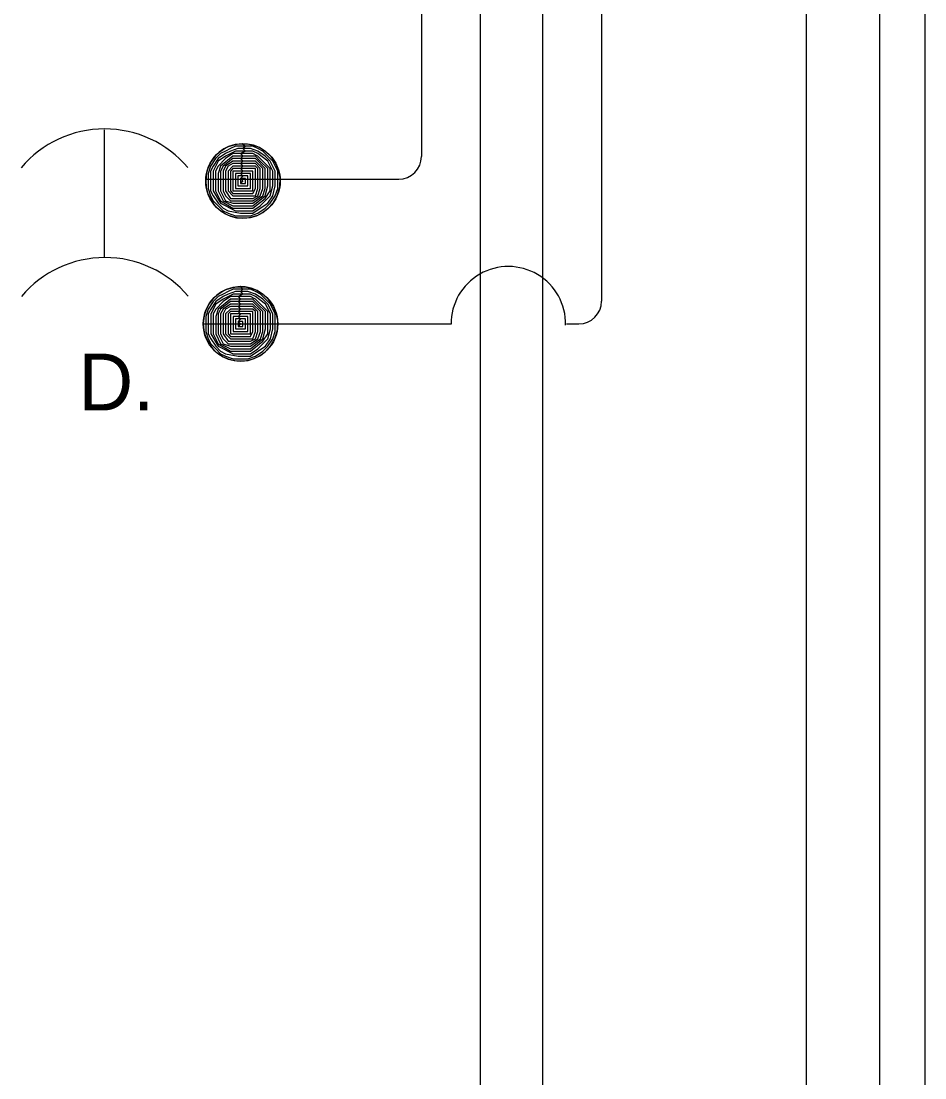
# Model space of a CAD drawing. Extents: x 60923 to 61603, y 43007 to 43447.
# Drawn here: x 61132.91 to 61171.11, y 43257.16 to 43301.84 of the extents above; entities that cross this region are included whole.
import ezdxf

# ---------------------------------------------------------------- set-up
doc = ezdxf.new("R2010")
doc.units = 0
for name, color, linetype in [('Design_EX_Roadway Notes', 7, 'Continuous'), ('Lighting_EX_Above Ground Items', 7, 'Continuous'), ('Signals_PR_Detector Loop', 7, 'Continuous')]:
    doc.layers.add(name, color=color, linetype=linetype)

msp = doc.modelspace()

# ---------------------------------------------------------------- linework, layer by layer
at = {"layer": 'Lighting_EX_Above Ground Items'}
for p, q in [((61171.111, 43352.344), (61171.111, 43160.282)), ((61169.19, 43350.424), (61169.19, 43162.203))]:
    msp.add_line(p, q, dxfattribs=at)
at = {"layer": 'Signals_PR_Detector Loop'}
for p, q in [((61149.83, 43325.086), (61149.83, 43296.118)), ((61157.441, 43325.086), (61157.441, 43289.998)), ((61152.316, 43322.611), (61152.316, 43202.504)), ((61154.953, 43322.538), (61154.953, 43202.504)), ((61166.102, 43194.995), (61166.102, 43321.094)), ((61136.435, 43291.843), (61136.435, 43297.247)), ((61140.742, 43295.158), (61148.869, 43295.158)), ((61140.615, 43289.038), (61151.083, 43289.038)), ((61155.956, 43289.038), (61156.481, 43289.038))]:
    msp.add_line(p, q, dxfattribs=at)
for points in [[(61142.282, 43296.657), (61141.955, 43296.623), (61141.671, 43296.533), (61141.479, 43296.436), (61141.284, 43296.3), (61141.11, 43296.133), (61140.948, 43295.916), (61140.815, 43295.654), (61140.745, 43295.423), (61140.708, 43295.081), (61140.729, 43294.821), (61140.788, 43294.586), (61140.88, 43294.364), (61141.034, 43294.121), (61141.161, 43293.975), (61141.368, 43293.8), (61141.55, 43293.688), (61141.754, 43293.597), (61142.01, 43293.529), (61142.282, 43293.507), (61142.602, 43293.538), (61142.858, 43293.615), (61143.123, 43293.749), (61143.34, 43293.915), (61143.566, 43294.164), (61143.728, 43294.452), (61143.838, 43294.831), (61143.853, 43295.222), (61143.787, 43295.557), (61143.651, 43295.864), (61143.471, 43296.118), (61143.244, 43296.333), (61142.981, 43296.495), (61142.728, 43296.593), (61142.483, 43296.645), (61142.27, 43296.657), (61142.388, 43296.554), (61142.283, 43296.554), (61142.178, 43296.554), (61142.073, 43296.554), (61141.967, 43296.554), (61141.757, 43296.448), (61141.547, 43296.344), (61141.337, 43296.239), (61141.128, 43296.028), (61140.918, 43295.713), (61140.813, 43295.397), (61140.813, 43294.978), (61140.813, 43294.768), (61140.918, 43294.452), (61141.022, 43294.242), (61141.232, 43294.033), (61141.443, 43293.823), (61141.653, 43293.717), (61141.967, 43293.612), (61142.283, 43293.612), (61142.598, 43293.612), (61142.912, 43293.717), (61143.229, 43293.927), (61143.439, 43294.137), (61143.649, 43294.452), (61143.753, 43294.768), (61143.753, 43295.082), (61143.753, 43295.503), (61143.543, 43295.922), (61143.333, 43296.133), (61143.123, 43296.344), (61142.912, 43296.448), (61142.702, 43296.554), (61142.494, 43296.554), (61142.388, 43296.554), (61142.283, 43296.448), (61142.073, 43296.448), (61141.757, 43296.344), (61141.547, 43296.239), (61141.232, 43296.028), (61141.022, 43295.713), (61140.918, 43295.503), (61140.918, 43294.662), (61141.022, 43294.452), (61141.232, 43294.137), (61141.443, 43293.927), (61141.653, 43293.823), (61142.178, 43293.717), (61142.702, 43293.717), (61143.018, 43293.927), (61143.333, 43294.137), (61143.543, 43294.452), (61143.649, 43294.874), (61143.649, 43295.503), (61143.439, 43295.922), (61143.229, 43296.133), (61142.912, 43296.344), (61142.598, 43296.448), (61142.283, 43296.448), (61142.388, 43296.344), (61141.967, 43296.344), (61141.547, 43296.133), (61141.232, 43295.922), (61141.022, 43295.503), (61141.022, 43294.662)], [(61141.022, 43294.662), (61141.337, 43294.137), (61141.967, 43293.823), (61142.702, 43293.823), (61143.018, 43294.033), (61143.439, 43294.452), (61143.543, 43294.874), (61143.543, 43295.503), (61143.333, 43295.922), (61142.912, 43296.239), (61142.702, 43296.344), (61142.388, 43296.344), (61142.178, 43296.239), (61141.863, 43296.239), (61141.547, 43296.028), (61141.232, 43295.713), (61141.128, 43295.503), (61141.128, 43294.662), (61141.337, 43294.242), (61141.863, 43293.927), (61142.702, 43293.927), (61143.229, 43294.347), (61143.439, 43294.662), (61143.439, 43295.607), (61143.123, 43295.922), (61142.912, 43296.133), (61142.702, 43296.239), (61142.178, 43296.239), (61142.283, 43296.133), (61141.863, 43296.133), (61141.337, 43295.713), (61141.232, 43295.397), (61141.232, 43294.662), (61141.443, 43294.242), (61141.863, 43294.033), (61142.702, 43294.033), (61143.229, 43294.452), (61143.333, 43294.874), (61143.333, 43295.607), (61143.018, 43295.922), (61142.808, 43296.133), (61142.283, 43296.133), (61142.178, 43296.028), (61141.863, 43296.028), (61141.443, 43295.713), (61141.337, 43295.503), (61141.337, 43294.662), (61141.547, 43294.242), (61141.863, 43294.137), (61142.702, 43294.137), (61143.123, 43294.452), (61143.229, 43294.768), (61143.229, 43295.607), (61142.808, 43296.028), (61142.178, 43296.028), (61142.283, 43295.922), (61141.863, 43295.922), (61141.547, 43295.713), (61141.443, 43295.503), (61141.443, 43294.662), (61141.547, 43294.452), (61141.757, 43294.242), (61142.702, 43294.242), (61143.018, 43294.452), (61143.123, 43294.768), (61143.123, 43295.607), (61142.808, 43295.922), (61142.283, 43295.922), (61142.178, 43295.817), (61141.863, 43295.817), (61141.653, 43295.713), (61141.547, 43295.503), (61141.547, 43294.662), (61141.757, 43294.347), (61142.702, 43294.347), (61142.912, 43294.452), (61143.018, 43294.768), (61143.018, 43295.607), (61142.808, 43295.817), (61142.178, 43295.817), (61142.283, 43295.713), (61141.863, 43295.713), (61141.653, 43295.503), (61141.653, 43294.662), (61141.863, 43294.452), (61142.808, 43294.452), (61142.912, 43294.768), (61142.912, 43295.607), (61142.808, 43295.713), (61142.283, 43295.713), (61142.178, 43295.607), (61141.863, 43295.607), (61141.757, 43295.503), (61141.757, 43294.662), (61141.863, 43294.558), (61142.702, 43294.558), (61142.808, 43294.768), (61142.808, 43295.607), (61142.178, 43295.607), (61142.283, 43295.503), (61141.863, 43295.503)], [(61141.863, 43295.503), (61141.863, 43294.662), (61142.702, 43294.662), (61142.702, 43295.503), (61142.283, 43295.503), (61142.178, 43295.397), (61141.967, 43295.397), (61141.967, 43294.768), (61142.598, 43294.768), (61142.598, 43295.397), (61142.178, 43295.397), (61142.283, 43295.293), (61142.073, 43295.293), (61142.073, 43294.874), (61142.494, 43294.874), (61142.494, 43295.293), (61142.283, 43295.293), (61142.178, 43295.188), (61142.178, 43294.978), (61142.388, 43294.978), (61142.388, 43295.188), (61142.178, 43295.188), (61142.283, 43295.082), (61142.178, 43294.978)], [(61142.181, 43290.614), (61141.855, 43290.579), (61141.57, 43290.49), (61141.379, 43290.393), (61141.184, 43290.255), (61141.009, 43290.089), (61140.847, 43289.871), (61140.715, 43289.609), (61140.644, 43289.38), (61140.608, 43289.036), (61140.629, 43288.778), (61140.686, 43288.542), (61140.779, 43288.319), (61140.934, 43288.077), (61141.06, 43287.931), (61141.267, 43287.755), (61141.449, 43287.643), (61141.654, 43287.553), (61141.908, 43287.485), (61142.181, 43287.462), (61142.501, 43287.494), (61142.757, 43287.572), (61143.021, 43287.704), (61143.241, 43287.87), (61143.464, 43288.12), (61143.626, 43288.407), (61143.738, 43288.787), (61143.752, 43289.177), (61143.685, 43289.513), (61143.549, 43289.821), (61143.371, 43290.074), (61143.142, 43290.288), (61142.879, 43290.45), (61142.628, 43290.55), (61142.382, 43290.6), (61142.168, 43290.614), (61142.286, 43290.509), (61142.182, 43290.509), (61142.076, 43290.509), (61141.972, 43290.509), (61141.868, 43290.509), (61141.657, 43290.403), (61141.447, 43290.299), (61141.237, 43290.195), (61141.027, 43289.984), (61140.816, 43289.668), (61140.712, 43289.354), (61140.712, 43288.933), (61140.712, 43288.723), (61140.816, 43288.409), (61140.921, 43288.198), (61141.131, 43287.988), (61141.341, 43287.778), (61141.553, 43287.672), (61141.868, 43287.568), (61142.182, 43287.568), (61142.497, 43287.568), (61142.813, 43287.672), (61143.127, 43287.882), (61143.337, 43288.093), (61143.548, 43288.409), (61143.652, 43288.723), (61143.652, 43289.038), (61143.652, 43289.458), (61143.442, 43289.879), (61143.233, 43290.089), (61143.023, 43290.299), (61142.813, 43290.403), (61142.602, 43290.509), (61142.392, 43290.509), (61142.286, 43290.509), (61142.182, 43290.403), (61141.972, 43290.403), (61141.657, 43290.299), (61141.447, 43290.195), (61141.131, 43289.984), (61140.921, 43289.668), (61140.816, 43289.458), (61140.816, 43288.619), (61140.921, 43288.409), (61141.131, 43288.093), (61141.341, 43287.882), (61141.553, 43287.778), (61142.076, 43287.672), (61142.602, 43287.672), (61142.919, 43287.882), (61143.233, 43288.093), (61143.442, 43288.409), (61143.548, 43288.829), (61143.548, 43289.458), (61143.337, 43289.879), (61143.127, 43290.089), (61142.813, 43290.299), (61142.497, 43290.403), (61142.182, 43290.403), (61142.286, 43290.299), (61141.868, 43290.299), (61141.447, 43290.089), (61141.131, 43289.879), (61140.921, 43289.458), (61140.921, 43288.619)], [(61140.921, 43288.619), (61141.237, 43288.093), (61141.868, 43287.778), (61142.602, 43287.778), (61142.919, 43287.988), (61143.337, 43288.409), (61143.442, 43288.829), (61143.442, 43289.458), (61143.233, 43289.879), (61142.813, 43290.195), (61142.602, 43290.299), (61142.286, 43290.299), (61142.076, 43290.195), (61141.762, 43290.195), (61141.447, 43289.984), (61141.131, 43289.668), (61141.027, 43289.458), (61141.027, 43288.619), (61141.237, 43288.198), (61141.762, 43287.882), (61142.602, 43287.882), (61143.127, 43288.303), (61143.337, 43288.619), (61143.337, 43289.564), (61143.023, 43289.879), (61142.813, 43290.089), (61142.602, 43290.195), (61142.076, 43290.195), (61142.182, 43290.089), (61141.762, 43290.089), (61141.237, 43289.668), (61141.131, 43289.354), (61141.131, 43288.619), (61141.341, 43288.198), (61141.762, 43287.988), (61142.602, 43287.988), (61143.127, 43288.409), (61143.233, 43288.829), (61143.233, 43289.564), (61142.919, 43289.879), (61142.707, 43290.089), (61142.182, 43290.089), (61142.076, 43289.984), (61141.762, 43289.984), (61141.341, 43289.668), (61141.237, 43289.458), (61141.237, 43288.619), (61141.447, 43288.198), (61141.762, 43288.093), (61142.602, 43288.093), (61143.023, 43288.409), (61143.127, 43288.723), (61143.127, 43289.564), (61142.707, 43289.984), (61142.076, 43289.984), (61142.182, 43289.879), (61141.762, 43289.879), (61141.447, 43289.668), (61141.341, 43289.458), (61141.341, 43288.619), (61141.447, 43288.409), (61141.657, 43288.198), (61142.602, 43288.198), (61142.919, 43288.409), (61143.023, 43288.723), (61143.023, 43289.564), (61142.707, 43289.879), (61142.182, 43289.879), (61142.076, 43289.774), (61141.762, 43289.774), (61141.553, 43289.668), (61141.447, 43289.458), (61141.447, 43288.619), (61141.657, 43288.303), (61142.602, 43288.303), (61142.813, 43288.409), (61142.919, 43288.723), (61142.919, 43289.564), (61142.707, 43289.774), (61142.076, 43289.774), (61142.182, 43289.668), (61141.762, 43289.668), (61141.553, 43289.458), (61141.553, 43288.619), (61141.762, 43288.409), (61142.707, 43288.409), (61142.813, 43288.723), (61142.813, 43289.564), (61142.707, 43289.668), (61142.182, 43289.668), (61142.076, 43289.564), (61141.762, 43289.564), (61141.657, 43289.458), (61141.657, 43288.619), (61141.762, 43288.513), (61142.602, 43288.513), (61142.707, 43288.723), (61142.707, 43289.564), (61142.076, 43289.564), (61142.182, 43289.458), (61141.762, 43289.458)], [(61141.762, 43289.458), (61141.762, 43288.619), (61142.602, 43288.619), (61142.602, 43289.458), (61142.182, 43289.458), (61142.076, 43289.354), (61141.868, 43289.354), (61141.868, 43288.723), (61142.497, 43288.723), (61142.497, 43289.354), (61142.076, 43289.354), (61142.182, 43289.248), (61141.972, 43289.248), (61141.972, 43288.829), (61142.392, 43288.829), (61142.392, 43289.248), (61142.182, 43289.248), (61142.076, 43289.144), (61142.076, 43288.933), (61142.286, 43288.933), (61142.286, 43289.144), (61142.076, 43289.144), (61142.182, 43289.038), (61142.076, 43288.933)]]:
    msp.add_lwpolyline(points, dxfattribs=at)
for centre in [(61142.284, 43295.081), (61142.183, 43289.037)]:
    msp.add_circle(centre, 1.576, dxfattribs=at)
for centre, radius, start, end in [((61136.433, 43292.676), 4.608, 40.1487, 139.9215), ((61148.87, 43296.117), 0.96, 270, 0), ((61136.45, 43287.237), 4.608, 40.1487, 139.9215), ((61153.504, 43289.046), 2.42, 358.71, 180.5499), ((61156.48, 43289.998), 0.96, 270, 0)]:
    msp.add_arc(centre, radius, start, end, dxfattribs=at)

# ---------------------------------------------------------------- texts
at = {"layer": 'Design_EX_Roadway Notes'}
msp.add_text('D.', height=2.4008, dxfattribs=at).set_placement((61135.326, 43285.383))

doc.saveas('drawing.dxf')
